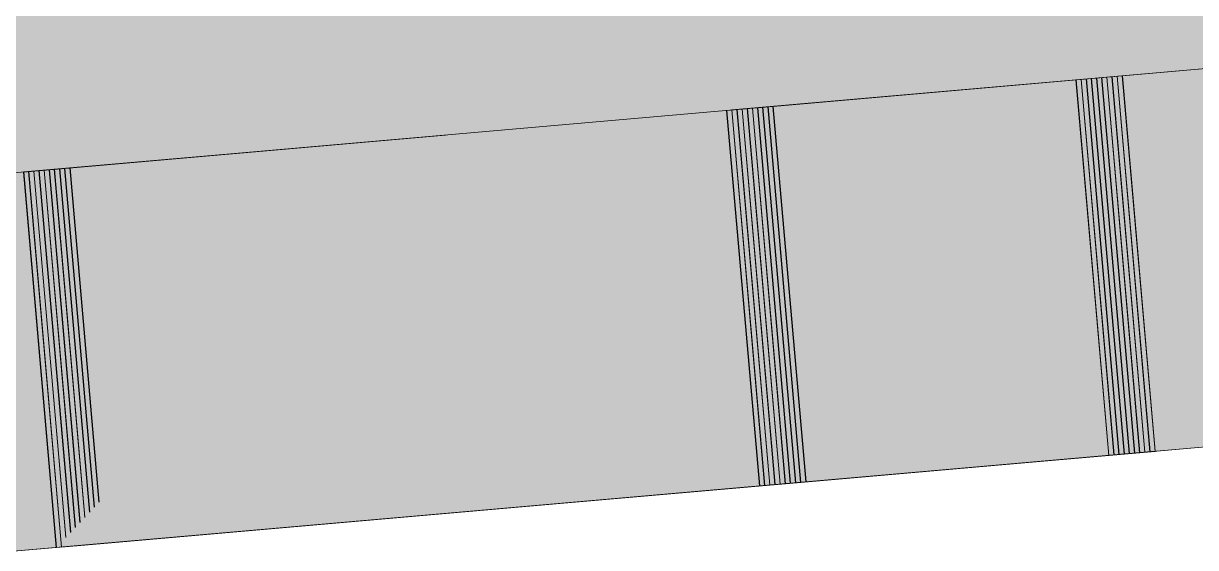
# Model space of a CAD drawing. Header units: millimetres. Extents: x 632 to 546626, y -3890 to 22200.
# Drawn here: x 370645.63 to 370654.96, y 16853.77 to 16857.94 of the extents above; entities that cross this region are included whole.
import ezdxf

# ---------------------------------------------------------------- set-up
doc = ezdxf.new("R2010")
doc.units = ezdxf.units.MM
doc.layers.add('A-270-M_ROOF', color=132, linetype='Continuous', lineweight=13)
doc.layers.add('A-770-ME_FFE_SA', color=91, linetype='Continuous', lineweight=13)

# ---------------------------------------------------------------- blocks, each defined once
blk = doc.blocks.new('Static Line_Sayfa_Metal Deck_Pan Mount - Up to 15 _ pitch - Max 2 Users-1845874-S6_501-SECTION A6')
at = {"layer": 'A-770-ME_FFE_SA', "lineweight": 5, "transparency": 33554432}
for points in [[(4548506.7766, 16849.0731), (4548706.0155, 16866.5043), (4548701.7884, 16914.8187), (4548502.5495, 16897.3876), (4548504.4433, 16875.742)], [(4548506.8175, 16849.0767), (4548706.0565, 16866.5079), (4548701.8294, 16914.8223), (4548502.5905, 16897.3911), (4548504.4846, 16875.742)], [(4548506.4486, 16849.0444), (4548705.6876, 16866.4756), (4548701.4605, 16914.79), (4548502.2216, 16897.3589), (4548504.1129, 16875.742)], [(4548506.4896, 16849.048), (4548705.7286, 16866.4792), (4548701.5015, 16914.7936), (4548502.2626, 16897.3625), (4548504.1542, 16875.742)], [(4548506.5306, 16849.0516), (4548705.7696, 16866.4828), (4548701.5425, 16914.7972), (4548502.3036, 16897.366), (4548504.1955, 16875.742)], [(4548506.5716, 16849.0552), (4548705.8106, 16866.4863), (4548701.5835, 16914.8008), (4548502.3446, 16897.3696), (4548504.2368, 16875.742)], [(4548506.6126, 16849.0588), (4548705.8515, 16866.4899), (4548701.6245, 16914.8044), (4548502.3855, 16897.3732), (4548504.2781, 16875.742)], [(4548506.6536, 16849.0624), (4548705.8925, 16866.4935), (4548701.6655, 16914.808), (4548502.4265, 16897.3768), (4548504.3194, 16875.742)], [(4548506.6946, 16849.066), (4548705.9335, 16866.4971), (4548701.7065, 16914.8115), (4548502.4675, 16897.3804), (4548504.3607, 16875.742)], [(4548506.7356, 16849.0695), (4548705.9745, 16866.5007), (4548701.7475, 16914.8151), (4548502.5085, 16897.384), (4548504.402, 16875.742)], [(4548506.7738, 16845.3081), (4548706.0128, 16862.7392), (4548705.7513, 16865.7278), (4548506.6403, 16846.8341)], [(4548506.7755, 16845.3082), (4548706.0145, 16862.7394), (4548705.753, 16865.7279), (4548506.642, 16846.8341)], [(4548506.8148, 16845.3116), (4548706.0538, 16862.7428), (4548705.7923, 16865.7314), (4548506.6816, 16846.8341)], [(4548506.8165, 16845.3118), (4548706.0555, 16862.7429), (4548705.794, 16865.7315), (4548506.6833, 16846.8341)], [(4548506.8558, 16845.3152), (4548706.0947, 16862.7464), (4548705.8333, 16865.735), (4548506.7229, 16846.8341)], [(4548506.8575, 16845.3154), (4548706.0964, 16862.7465), (4548705.835, 16865.7351), (4548506.7246, 16846.8341)], [(4548506.8968, 16845.3188), (4548706.1357, 16862.75), (4548705.8743, 16865.7386), (4548506.7642, 16846.8341)], [(4548506.8985, 16845.319), (4548706.1374, 16862.7501), (4548705.876, 16865.7387), (4548506.7659, 16846.8341)], [(4548506.9378, 16845.3224), (4548706.1767, 16862.7536), (4548705.9153, 16865.7421), (4548506.8055, 16846.8341)], [(4548506.9395, 16845.3226), (4548706.1784, 16862.7537), (4548705.917, 16865.7423), (4548506.8072, 16846.8341)], [(4548506.9788, 16845.326), (4548706.2177, 16862.7571), (4548705.9562, 16865.7457), (4548506.8468, 16846.8341)], [(4548506.9805, 16845.3261), (4548706.2194, 16862.7573), (4548705.9579, 16865.7459), (4548506.8485, 16846.8341)], [(4548507.0198, 16845.3296), (4548706.2587, 16862.7607), (4548705.9972, 16865.7493), (4548506.8881, 16846.8341)], [(4548507.0215, 16845.3297), (4548706.2604, 16862.7609), (4548705.9989, 16865.7495), (4548506.8898, 16846.8341)], [(4548507.0608, 16845.3332), (4548706.2928, 16862.8435), (4548706.0382, 16865.7529), (4548506.9294, 16846.8341)], [(4548507.0625, 16845.3333), (4548706.2928, 16862.8631), (4548706.0399, 16865.753), (4548506.9311, 16846.8341)], [(4548507.1017, 16845.3367), (4548706.2928, 16863.3156), (4548706.0792, 16865.7565), (4548506.9707, 16846.8341)], [(4548507.1034, 16845.3369), (4548706.2928, 16863.3352), (4548706.0809, 16865.7566), (4548506.9725, 16846.8341)], [(4548507.1427, 16845.3403), (4548706.2928, 16863.7877), (4548706.1202, 16865.7601), (4548507.012, 16846.8341)], [(4548507.1444, 16845.3405), (4548706.2928, 16863.8073), (4548706.1219, 16865.7602), (4548507.0138, 16846.8341)]]:
    blk.add_hatch(color=256, dxfattribs=at).paths.add_polyline_path(points)
h = blk.add_hatch(color=256, dxfattribs=at)
h.paths.add_polyline_path([(4548603.4432, 16853.7655), (4548609.0433, 16854.2555), (4548608.0531, 16859.1879), (4548603.0074, 16858.7465)])
h.paths.add_polyline_path([(4548605.7224, 16859.9637), (4548608.0531, 16864.6405), (4548602.534, 16864.1577), (4548604.7156, 16861.2881)])
h = blk.add_hatch(color=256, dxfattribs=at)
h.paths.add_polyline_path([(4548603.4451, 16853.7657), (4548609.0451, 16854.2556), (4548608.0531, 16859.1879), (4548603.0093, 16858.7467)])
h.paths.add_polyline_path([(4548605.7243, 16859.9638), (4548608.0531, 16864.6405), (4548602.5359, 16864.1578), (4548604.7176, 16861.2881)])
h = blk.add_hatch(color=256, dxfattribs=at)
h.paths.add_polyline_path([(4548603.4842, 16853.7691), (4548609.0843, 16854.2591), (4548608.0531, 16859.1879), (4548603.0484, 16858.7501)])
h.paths.add_polyline_path([(4548605.7634, 16859.9673), (4548608.0531, 16864.6405), (4548602.575, 16864.1613), (4548604.7593, 16861.2881)])
h = blk.add_hatch(color=256, dxfattribs=at)
h.paths.add_polyline_path([(4548603.4861, 16853.7693), (4548609.0861, 16854.2592), (4548608.0531, 16859.1879), (4548603.0503, 16858.7503)])
h.paths.add_polyline_path([(4548605.7653, 16859.9674), (4548608.0531, 16864.6405), (4548602.5769, 16864.1614), (4548604.7613, 16861.2881)])
h = blk.add_hatch(color=256, dxfattribs=at)
h.paths.add_polyline_path([(4548603.5252, 16853.7727), (4548609.1253, 16854.2627), (4548608.0531, 16859.1879), (4548603.0894, 16858.7537)])
h.paths.add_polyline_path([(4548605.8044, 16859.9708), (4548608.0531, 16864.6405), (4548602.616, 16864.1648), (4548604.803, 16861.2881)])
h = blk.add_hatch(color=256, dxfattribs=at)
h.paths.add_polyline_path([(4548603.527, 16853.7729), (4548609.1271, 16854.2628), (4548608.0531, 16859.1879), (4548603.0913, 16858.7538)])
h.paths.add_polyline_path([(4548605.8063, 16859.971), (4548608.0531, 16864.6405), (4548602.6179, 16864.165), (4548604.805, 16861.2881)])
h = blk.add_hatch(color=256, dxfattribs=at)
h.paths.add_polyline_path([(4548603.5662, 16853.7763), (4548609.1663, 16854.2662), (4548608.0531, 16859.1879), (4548603.1304, 16858.7573)])
h.paths.add_polyline_path([(4548605.8454, 16859.9744), (4548608.0531, 16864.6405), (4548602.657, 16864.1684), (4548604.8468, 16861.2881)])
h = blk.add_hatch(color=256, dxfattribs=at)
h.paths.add_polyline_path([(4548603.568, 16853.7765), (4548609.1681, 16854.2664), (4548608.0531, 16859.1879), (4548603.1323, 16858.7574)])
h.paths.add_polyline_path([(4548605.8473, 16859.9746), (4548608.0531, 16864.6405), (4548602.6588, 16864.1686), (4548604.8487, 16861.2881)])
h = blk.add_hatch(color=256, dxfattribs=at)
h.paths.add_polyline_path([(4548603.6072, 16853.7799), (4548609.2073, 16854.2698), (4548608.0531, 16859.1879), (4548603.1714, 16858.7609)])
h.paths.add_polyline_path([(4548605.8864, 16859.978), (4548608.0531, 16864.6405), (4548602.698, 16864.172), (4548604.8905, 16861.2881)])
h = blk.add_hatch(color=256, dxfattribs=at)
h.paths.add_polyline_path([(4548603.609, 16853.78), (4548609.2091, 16854.27), (4548608.0531, 16859.1879), (4548603.1732, 16858.761)])
h.paths.add_polyline_path([(4548605.8882, 16859.9782), (4548608.0531, 16864.6405), (4548602.6998, 16864.1722), (4548604.8924, 16861.2881)])
h = blk.add_hatch(color=256, dxfattribs=at)
h.paths.add_polyline_path([(4548603.6482, 16853.7835), (4548609.2483, 16854.2734), (4548608.0531, 16859.1879), (4548603.2124, 16858.7644)])
h.paths.add_polyline_path([(4548605.9274, 16859.9816), (4548608.0531, 16864.6405), (4548602.739, 16864.1756), (4548604.9342, 16861.2881)])
h = blk.add_hatch(color=256, dxfattribs=at)
h.paths.add_polyline_path([(4548603.65, 16853.7836), (4548609.2501, 16854.2736), (4548608.0531, 16859.1879), (4548603.2142, 16858.7646)])
h.paths.add_polyline_path([(4548605.9292, 16859.9818), (4548608.0531, 16864.6405), (4548602.7408, 16864.1758), (4548604.9361, 16861.2881)])
h = blk.add_hatch(color=256, dxfattribs=at)
h.paths.add_polyline_path([(4548603.6892, 16853.7871), (4548609.2892, 16854.277), (4548608.0531, 16859.1879), (4548603.2534, 16858.768)])
h.paths.add_polyline_path([(4548605.9684, 16859.9852), (4548608.0531, 16864.6405), (4548602.78, 16864.1792), (4548604.9779, 16861.2881)])
h = blk.add_hatch(color=256, dxfattribs=at)
h.paths.add_polyline_path([(4548603.691, 16853.7872), (4548609.2911, 16854.2772), (4548608.0531, 16859.1879), (4548603.2552, 16858.7682)])
h.paths.add_polyline_path([(4548605.9702, 16859.9853), (4548608.0531, 16864.6405), (4548602.7818, 16864.1793), (4548604.9799, 16861.2881)])
h = blk.add_hatch(color=256, dxfattribs=at)
h.paths.add_polyline_path([(4548603.7301, 16853.7906), (4548609.3302, 16854.2806), (4548608.0531, 16859.1879), (4548603.2944, 16858.7716)])
h.paths.add_polyline_path([(4548606.0094, 16859.9888), (4548608.0531, 16864.6405), (4548602.821, 16864.1828), (4548605.0216, 16861.2881)])
h = blk.add_hatch(color=256, dxfattribs=at)
h.paths.add_polyline_path([(4548603.732, 16853.7908), (4548609.3321, 16854.2807), (4548608.0531, 16859.1879), (4548603.2962, 16858.7718)])
h.paths.add_polyline_path([(4548606.0112, 16859.9889), (4548608.0531, 16864.6405), (4548602.8228, 16864.1829), (4548605.0236, 16861.2881)])
h = blk.add_hatch(color=256, dxfattribs=at)
h.paths.add_polyline_path([(4548603.7711, 16853.7942), (4548609.3712, 16854.2842), (4548608.0531, 16859.1879), (4548603.3354, 16858.7752)])
h.paths.add_polyline_path([(4548606.0504, 16859.9924), (4548608.0531, 16864.6405), (4548602.8619, 16864.1864), (4548605.0653, 16861.2881)])
h = blk.add_hatch(color=256, dxfattribs=at)
h.paths.add_polyline_path([(4548603.773, 16853.7944), (4548609.3731, 16854.2843), (4548608.0531, 16859.1879), (4548603.3372, 16858.7754)])
h.paths.add_polyline_path([(4548606.0522, 16859.9925), (4548608.0531, 16864.6405), (4548602.8638, 16864.1865), (4548605.0673, 16861.2881)])
h = blk.add_hatch(color=256, dxfattribs=at)
h.paths.add_polyline_path([(4548603.8121, 16853.7978), (4548609.4122, 16854.2878), (4548608.0531, 16859.1879), (4548603.3763, 16858.7788)])
h.paths.add_polyline_path([(4548606.0913, 16859.9959), (4548608.0531, 16864.6405), (4548602.9029, 16864.1899), (4548605.109, 16861.2881)])
h = blk.add_hatch(color=256, dxfattribs=at)
h.paths.add_polyline_path([(4548603.814, 16853.798), (4548609.414, 16854.2879), (4548608.0531, 16859.1879), (4548603.3782, 16858.7789)])
h.paths.add_polyline_path([(4548606.0932, 16859.9961), (4548608.0531, 16864.6405), (4548602.9048, 16864.1901), (4548605.111, 16861.2881)])
at = {"layer": 'A-770-ME_FFE_SA', "lineweight": 5}
for p, q in [((4548705.7513, 16865.7278), (4548530.3821, 16850.385)), ((4548695.7894, 16864.8562), (4548530.3821, 16850.385)), ((4548608.7818, 16857.2441), (4548695.7894, 16864.8562)), ((4548608.7818, 16857.2441), (4548695.7894, 16864.8562)), ((4548608.7818, 16857.2441), (4548695.7894, 16864.8562)), ((4548695.7894, 16864.8562), (4548608.7837, 16857.2442)), ((4548695.7894, 16864.8562), (4548608.7837, 16857.2442)), ((4548695.7894, 16864.8562), (4548608.7837, 16857.2442)), ((4548695.7894, 16864.8562), (4548608.7837, 16857.2442)), ((4548608.8228, 16857.2477), (4548695.7894, 16864.8562)), ((4548608.8228, 16857.2477), (4548695.7894, 16864.8562)), ((4548608.8228, 16857.2477), (4548695.7894, 16864.8562)), ((4548695.7894, 16864.8562), (4548608.8247, 16857.2478)), ((4548695.7894, 16864.8562), (4548608.8247, 16857.2478)), ((4548695.7894, 16864.8562), (4548608.8247, 16857.2478)), ((4548695.7894, 16864.8562), (4548608.8247, 16857.2478)), ((4548608.8638, 16857.2512), (4548695.7894, 16864.8562)), ((4548608.8638, 16857.2512), (4548695.7894, 16864.8562)), ((4548608.8638, 16857.2512), (4548695.7894, 16864.8562)), ((4548695.7894, 16864.8562), (4548608.8657, 16857.2514)), ((4548695.7894, 16864.8562), (4548608.8657, 16857.2514)), ((4548695.7894, 16864.8562), (4548608.8657, 16857.2514)), ((4548695.7894, 16864.8562), (4548608.8657, 16857.2514)), ((4548608.9048, 16857.2548), (4548695.7894, 16864.8562)), ((4548608.9048, 16857.2548), (4548695.7894, 16864.8562)), ((4548608.9048, 16857.2548), (4548695.7894, 16864.8562)), ((4548695.7894, 16864.8562), (4548608.9066, 16857.255)), ((4548695.7894, 16864.8562), (4548608.9066, 16857.255)), ((4548695.7894, 16864.8562), (4548608.9066, 16857.255)), ((4548695.7894, 16864.8562), (4548608.9066, 16857.255)), ((4548608.9458, 16857.2584), (4548695.7894, 16864.8562)), ((4548608.9458, 16857.2584), (4548695.7894, 16864.8562)), ((4548608.9458, 16857.2584), (4548695.7894, 16864.8562)), ((4548695.7894, 16864.8562), (4548608.9476, 16857.2586)), ((4548695.7894, 16864.8562), (4548608.9476, 16857.2586)), ((4548695.7894, 16864.8562), (4548608.9476, 16857.2586)), ((4548695.7894, 16864.8562), (4548608.9476, 16857.2586)), ((4548608.9868, 16857.262), (4548695.7894, 16864.8562)), ((4548608.9868, 16857.262), (4548695.7894, 16864.8562)), ((4548608.9868, 16857.262), (4548695.7894, 16864.8562)), ((4548695.7894, 16864.8562), (4548608.9886, 16857.2622)), ((4548695.7894, 16864.8562), (4548608.9886, 16857.2622)), ((4548695.7894, 16864.8562), (4548608.9886, 16857.2622)), ((4548695.7894, 16864.8562), (4548608.9886, 16857.2622)), ((4548609.0278, 16857.2656), (4548695.7894, 16864.8562)), ((4548609.0278, 16857.2656), (4548695.7894, 16864.8562)), ((4548609.0278, 16857.2656), (4548695.7894, 16864.8562)), ((4548695.7894, 16864.8562), (4548609.0296, 16857.2657)), ((4548695.7894, 16864.8562), (4548609.0296, 16857.2657)), ((4548695.7894, 16864.8562), (4548609.0296, 16857.2657)), ((4548695.7894, 16864.8562), (4548609.0296, 16857.2657)), ((4548609.0688, 16857.2692), (4548695.7894, 16864.8562)), ((4548609.0688, 16857.2692), (4548695.7894, 16864.8562)), ((4548609.0688, 16857.2692), (4548695.7894, 16864.8562)), ((4548695.7894, 16864.8562), (4548609.0706, 16857.2693)), ((4548695.7894, 16864.8562), (4548609.0706, 16857.2693)), ((4548695.7894, 16864.8562), (4548609.0706, 16857.2693)), ((4548695.7894, 16864.8562), (4548609.0706, 16857.2693)), ((4548609.1098, 16857.2728), (4548695.7894, 16864.8562)), ((4548609.1098, 16857.2728), (4548695.7894, 16864.8562)), ((4548609.1098, 16857.2728), (4548695.7894, 16864.8562)), ((4548695.7894, 16864.8562), (4548609.1116, 16857.2729)), ((4548695.7894, 16864.8562), (4548609.1116, 16857.2729)), ((4548695.7894, 16864.8562), (4548609.1116, 16857.2729)), ((4548695.7894, 16864.8562), (4548609.1116, 16857.2729)), ((4548609.1507, 16857.2763), (4548695.7894, 16864.8562)), ((4548609.1507, 16857.2763), (4548695.7894, 16864.8562)), ((4548609.1507, 16857.2763), (4548695.7894, 16864.8562)), ((4548695.7894, 16864.8562), (4548609.1526, 16857.2765)), ((4548695.7894, 16864.8562), (4548609.1526, 16857.2765)), ((4548706.0128, 16862.7392), (4548530.6436, 16847.3964)), ((4548706.0128, 16862.7392), (4548609.0433, 16854.2555)), ((4548706.0128, 16862.7392), (4548609.0433, 16854.2555)), ((4548706.0128, 16862.7392), (4548609.0451, 16854.2556)), ((4548706.0128, 16862.7392), (4548609.0451, 16854.2556)), ((4548706.0128, 16862.7392), (4548609.0843, 16854.2591)), ((4548706.0128, 16862.7392), (4548609.0843, 16854.2591)), ((4548706.0128, 16862.7392), (4548609.0861, 16854.2592)), ((4548706.0128, 16862.7392), (4548609.0861, 16854.2592)), ((4548706.0128, 16862.7392), (4548609.1253, 16854.2627)), ((4548706.0128, 16862.7392), (4548609.1253, 16854.2627)), ((4548706.0128, 16862.7392), (4548609.1271, 16854.2628)), ((4548706.0128, 16862.7392), (4548609.1271, 16854.2628)), ((4548706.0128, 16862.7392), (4548609.1663, 16854.2662)), ((4548706.0128, 16862.7392), (4548609.1663, 16854.2662)), ((4548706.0128, 16862.7392), (4548609.1681, 16854.2664)), ((4548706.0128, 16862.7392), (4548609.1681, 16854.2664)), ((4548706.0128, 16862.7392), (4548609.2073, 16854.2698)), ((4548706.0128, 16862.7392), (4548609.2073, 16854.2698)), ((4548706.0128, 16862.7392), (4548609.2091, 16854.27)), ((4548706.0128, 16862.7392), (4548609.2091, 16854.27)), ((4548706.0128, 16862.7392), (4548609.2483, 16854.2734)), ((4548706.0128, 16862.7392), (4548609.2483, 16854.2734)), ((4548706.0128, 16862.7392), (4548609.2501, 16854.2736)), ((4548706.0128, 16862.7392), (4548609.2501, 16854.2736)), ((4548706.0128, 16862.7392), (4548609.2892, 16854.277)), ((4548706.0128, 16862.7392), (4548609.2892, 16854.277)), ((4548706.0128, 16862.7392), (4548609.2911, 16854.2772)), ((4548706.0128, 16862.7392), (4548609.2911, 16854.2772)), ((4548706.0128, 16862.7392), (4548609.3302, 16854.2806)), ((4548706.0128, 16862.7392), (4548609.3302, 16854.2806)), ((4548706.0128, 16862.7392), (4548609.3321, 16854.2807)), ((4548706.0128, 16862.7392), (4548609.3321, 16854.2807)), ((4548706.0128, 16862.7392), (4548609.3712, 16854.2842)), ((4548706.0128, 16862.7392), (4548609.3712, 16854.2842)), ((4548706.0128, 16862.7392), (4548609.3731, 16854.2843)), ((4548706.0128, 16862.7392), (4548609.3731, 16854.2843)), ((4548706.0128, 16862.7392), (4548609.4122, 16854.2878)), ((4548706.0128, 16862.7392), (4548609.4122, 16854.2878)), ((4548706.0128, 16862.7392), (4548609.414, 16854.2879)), ((4548611.9888, 16854.5132), (4548611.7273, 16857.5018)), ((4548611.9906, 16854.5133), (4548611.7291, 16857.5019)), ((4548612.0298, 16854.5168), (4548611.7683, 16857.5053)), ((4548612.0316, 16854.5169), (4548611.7701, 16857.5055)), ((4548612.0707, 16854.5203), (4548611.8093, 16857.5089)), ((4548612.0726, 16854.5205), (4548611.8111, 16857.5091)), ((4548612.1117, 16854.5239), (4548611.8503, 16857.5125)), ((4548612.1136, 16854.5241), (4548611.8521, 16857.5127)), ((4548612.1527, 16854.5275), (4548611.8913, 16857.5161)), ((4548612.1546, 16854.5277), (4548611.8931, 16857.5163)), ((4548612.1937, 16854.5311), (4548611.9322, 16857.5197)), ((4548612.1955, 16854.5313), (4548611.9341, 16857.5198)), ((4548611.8248, 16854.4988), (4548611.5633, 16857.4874)), ((4548611.8266, 16854.499), (4548611.5652, 16857.4876)), ((4548611.8658, 16854.5024), (4548611.6043, 16857.491)), ((4548611.8676, 16854.5026), (4548611.6062, 16857.4912)), ((4548611.9068, 16854.506), (4548611.6453, 16857.4946)), ((4548611.9086, 16854.5062), (4548611.6472, 16857.4947)), ((4548611.9478, 16854.5096), (4548611.6863, 16857.4982)), ((4548611.9496, 16854.5097), (4548611.6881, 16857.4983)), ((4548608.7818, 16857.2441), (4548609.0433, 16854.2555)), ((4548608.7819, 16857.2441), (4548609.0434, 16854.2555)), ((4548608.7837, 16857.2442), (4548609.0451, 16854.2556)), ((4548608.7837, 16857.2442), (4548609.0452, 16854.2556)), ((4548608.8228, 16857.2477), (4548609.0843, 16854.2591)), ((4548608.8229, 16857.2477), (4548609.0844, 16854.2591)), ((4548608.8247, 16857.2478), (4548609.0861, 16854.2592)), ((4548608.8247, 16857.2478), (4548609.0862, 16854.2592)), ((4548608.8638, 16857.2512), (4548609.1253, 16854.2627)), ((4548608.8639, 16857.2512), (4548609.1254, 16854.2627)), ((4548608.8657, 16857.2514), (4548609.1271, 16854.2628)), ((4548608.8657, 16857.2514), (4548609.1272, 16854.2628)), ((4548608.9048, 16857.2548), (4548609.1663, 16854.2662)), ((4548608.9049, 16857.2548), (4548609.1663, 16854.2662)), ((4548608.9066, 16857.255), (4548609.1681, 16854.2664)), ((4548608.9067, 16857.255), (4548609.1682, 16854.2664)), ((4548608.9458, 16857.2584), (4548609.2073, 16854.2698)), ((4548608.9459, 16857.2584), (4548609.2073, 16854.2698)), ((4548608.9476, 16857.2586), (4548609.2091, 16854.27)), ((4548608.9477, 16857.2586), (4548609.2092, 16854.27)), ((4548608.9868, 16857.262), (4548609.2483, 16854.2734)), ((4548608.9869, 16857.262), (4548609.2483, 16854.2734)), ((4548608.9886, 16857.2622), (4548609.2501, 16854.2736)), ((4548608.9887, 16857.2622), (4548609.2502, 16854.2736)), ((4548609.0278, 16857.2656), (4548609.2892, 16854.277)), ((4548609.0278, 16857.2656), (4548609.2893, 16854.277)), ((4548609.0296, 16857.2657), (4548609.2911, 16854.2772)), ((4548609.0297, 16857.2657), (4548609.2912, 16854.2772)), ((4548609.0688, 16857.2692), (4548609.3302, 16854.2806)), ((4548609.0688, 16857.2692), (4548609.3303, 16854.2806)), ((4548609.0706, 16857.2693), (4548609.3321, 16854.2807)), ((4548609.0707, 16857.2693), (4548609.3321, 16854.2807)), ((4548609.1098, 16857.2728), (4548609.3712, 16854.2842)), ((4548609.1098, 16857.2728), (4548609.3713, 16854.2842)), ((4548609.1116, 16857.2729), (4548609.3731, 16854.2843)), ((4548609.1117, 16857.2729), (4548609.3731, 16854.2843)), ((4548609.1507, 16857.2763), (4548609.4122, 16854.2878)), ((4548609.1508, 16857.2763), (4548609.4123, 16854.2878)), ((4548609.1526, 16857.2765), (4548609.414, 16854.2879)), ((4548609.1526, 16857.2765), (4548609.4141, 16854.2879)), ((4548603.1818, 16856.7541), (4548606.5418, 16857.0481)), ((4548603.1818, 16856.7541), (4548606.5418, 16857.0481)), ((4548603.1818, 16856.7541), (4548606.5418, 16857.0481)), ((4548606.5418, 16857.0481), (4548603.1836, 16856.7543)), ((4548606.5418, 16857.0481), (4548603.1836, 16856.7543)), ((4548606.5418, 16857.0481), (4548603.1836, 16856.7543)), ((4548606.5418, 16857.0481), (4548603.1836, 16856.7543)), ((4548603.2227, 16856.7577), (4548606.5418, 16857.0481)), ((4548603.2227, 16856.7577), (4548606.5418, 16857.0481)), ((4548603.2227, 16856.7577), (4548606.5418, 16857.0481)), ((4548606.5418, 16857.0481), (4548603.2246, 16856.7579)), ((4548606.5418, 16857.0481), (4548603.2246, 16856.7579)), ((4548606.5418, 16857.0481), (4548603.2246, 16856.7579)), ((4548606.5418, 16857.0481), (4548603.2246, 16856.7579)), ((4548603.2637, 16856.7613), (4548606.5418, 16857.0481)), ((4548603.2637, 16856.7613), (4548606.5418, 16857.0481)), ((4548603.2637, 16856.7613), (4548606.5418, 16857.0481)), ((4548606.5418, 16857.0481), (4548603.2656, 16856.7615)), ((4548606.5418, 16857.0481), (4548603.2656, 16856.7615)), ((4548606.5418, 16857.0481), (4548603.2656, 16856.7615)), ((4548606.5418, 16857.0481), (4548603.2656, 16856.7615)), ((4548603.3047, 16856.7649), (4548606.5418, 16857.0481)), ((4548603.3047, 16856.7649), (4548606.5418, 16857.0481)), ((4548603.3047, 16856.7649), (4548606.5418, 16857.0481)), ((4548606.5418, 16857.0481), (4548603.3066, 16856.765)), ((4548606.5418, 16857.0481), (4548603.3066, 16856.765)), ((4548606.5418, 16857.0481), (4548603.3066, 16856.765)), ((4548606.5418, 16857.0481), (4548603.3066, 16856.765)), ((4548603.3457, 16856.7685), (4548606.5418, 16857.0481)), ((4548603.3457, 16856.7685), (4548606.5418, 16857.0481)), ((4548603.3457, 16856.7685), (4548606.5418, 16857.0481)), ((4548606.5418, 16857.0481), (4548603.3476, 16856.7686)), ((4548606.5418, 16857.0481), (4548603.3476, 16856.7686)), ((4548606.5418, 16857.0481), (4548603.3476, 16856.7686)), ((4548606.5418, 16857.0481), (4548603.3476, 16856.7686)), ((4548603.3867, 16856.7721), (4548606.5418, 16857.0481)), ((4548603.3867, 16856.7721), (4548606.5418, 16857.0481)), ((4548603.3867, 16856.7721), (4548606.5418, 16857.0481)), ((4548606.5418, 16857.0481), (4548603.3885, 16856.7722)), ((4548606.5418, 16857.0481), (4548603.3885, 16856.7722)), ((4548606.5418, 16857.0481), (4548603.3885, 16856.7722)), ((4548606.5418, 16857.0481), (4548603.3885, 16856.7722)), ((4548603.4277, 16856.7756), (4548606.5418, 16857.0481)), ((4548603.4277, 16856.7756), (4548606.5418, 16857.0481)), ((4548603.4277, 16856.7756), (4548606.5418, 16857.0481)), ((4548606.5418, 16857.0481), (4548603.4295, 16856.7758)), ((4548606.5418, 16857.0481), (4548603.4295, 16856.7758)), ((4548606.5418, 16857.0481), (4548603.4295, 16856.7758)), ((4548606.5418, 16857.0481), (4548603.4295, 16856.7758)), ((4548603.4687, 16856.7792), (4548606.5418, 16857.0481)), ((4548603.4687, 16856.7792), (4548606.5418, 16857.0481)), ((4548603.4687, 16856.7792), (4548606.5418, 16857.0481)), ((4548606.5418, 16857.0481), (4548603.4705, 16856.7794)), ((4548606.5418, 16857.0481), (4548603.4705, 16856.7794)), ((4548606.5418, 16857.0481), (4548603.4705, 16856.7794)), ((4548606.5418, 16857.0481), (4548603.4705, 16856.7794)), ((4548603.5097, 16856.7828), (4548606.5418, 16857.0481)), ((4548603.5097, 16856.7828), (4548606.5418, 16857.0481)), ((4548603.5097, 16856.7828), (4548606.5418, 16857.0481)), ((4548606.5418, 16857.0481), (4548603.5115, 16856.783)), ((4548606.5418, 16857.0481), (4548603.5115, 16856.783)), ((4548606.5418, 16857.0481), (4548603.5115, 16856.783)), ((4548606.5418, 16857.0481), (4548603.5115, 16856.783)), ((4548603.5507, 16856.7864), (4548606.5418, 16857.0481)), ((4548603.5507, 16856.7864), (4548606.5418, 16857.0481)), ((4548603.5507, 16856.7864), (4548606.5418, 16857.0481)), ((4548606.5418, 16857.0481), (4548603.5525, 16856.7866)), ((4548606.5418, 16857.0481), (4548603.5525, 16856.7866)), ((4548603.1818, 16856.7541), (4548603.4432, 16853.7655)), ((4548603.1818, 16856.7541), (4548603.4433, 16853.7655)), ((4548603.1836, 16856.7543), (4548603.4451, 16853.7657)), ((4548603.1837, 16856.7543), (4548603.4451, 16853.7657)), ((4548603.2227, 16856.7577), (4548603.4842, 16853.7691)), ((4548603.2228, 16856.7577), (4548603.4843, 16853.7691)), ((4548603.2246, 16856.7579), (4548603.4861, 16853.7693)), ((4548603.2247, 16856.7579), (4548603.4861, 16853.7693)), ((4548603.2637, 16856.7613), (4548603.5188, 16853.8456)), ((4548603.2638, 16856.7613), (4548603.5189, 16853.8457)), ((4548603.2656, 16856.7615), (4548603.5205, 16853.8474)), ((4548603.2656, 16856.7615), (4548603.5206, 16853.8475)), ((4548603.3047, 16856.7649), (4548603.5566, 16853.8857)), ((4548603.3048, 16856.7649), (4548603.5567, 16853.8857)), ((4548603.3066, 16856.765), (4548603.5583, 16853.8875)), ((4548603.3066, 16856.765), (4548603.5584, 16853.8875)), ((4548603.3457, 16856.7685), (4548603.5944, 16853.9257)), ((4548603.3458, 16856.7685), (4548603.5945, 16853.9258)), ((4548603.3476, 16856.7686), (4548603.5961, 16853.9275)), ((4548603.3476, 16856.7686), (4548603.5962, 16853.9276)), ((4548603.3867, 16856.7721), (4548603.6322, 16853.9658)), ((4548603.3868, 16856.7721), (4548603.6323, 16853.9658)), ((4548603.3885, 16856.7722), (4548603.6339, 16853.9676)), ((4548603.3886, 16856.7722), (4548603.634, 16853.9676)), ((4548603.4277, 16856.7756), (4548603.67, 16854.0058)), ((4548603.4278, 16856.7756), (4548603.6701, 16854.0059)), ((4548603.4295, 16856.7758), (4548603.6717, 16854.0076)), ((4548603.4296, 16856.7758), (4548603.6718, 16854.0077)), ((4548603.4687, 16856.7792), (4548603.7078, 16854.0458)), ((4548603.4687, 16856.7792), (4548603.7079, 16854.0459)), ((4548603.4705, 16856.7794), (4548603.7095, 16854.0476)), ((4548603.4706, 16856.7794), (4548603.7096, 16854.0477)), ((4548603.5097, 16856.7828), (4548603.7456, 16854.0859)), ((4548603.5097, 16856.7828), (4548603.7457, 16854.086)), ((4548603.5115, 16856.783), (4548603.7473, 16854.0877)), ((4548603.5116, 16856.783), (4548603.7474, 16854.0877)), ((4548603.5507, 16856.7864), (4548603.7834, 16854.1259)), ((4548603.5507, 16856.7864), (4548603.7835, 16854.126)), ((4548603.5525, 16856.7866), (4548603.7851, 16854.1277)), ((4548603.5526, 16856.7866), (4548603.7852, 16854.1278)), ((4548612.0298, 16854.5168), (4548609.2483, 16854.2734)), ((4548609.2483, 16854.2734), (4548612.0298, 16854.5168)), ((4548612.0316, 16854.5169), (4548609.2501, 16854.2736)), ((4548609.2502, 16854.2736), (4548612.0316, 16854.5169)), ((4548612.0707, 16854.5203), (4548609.2892, 16854.277)), ((4548609.2893, 16854.277), (4548612.0707, 16854.5203)), ((4548612.0726, 16854.5205), (4548609.2911, 16854.2772)), ((4548609.2912, 16854.2772), (4548612.0726, 16854.5205)), ((4548612.1117, 16854.5239), (4548609.3302, 16854.2806)), ((4548609.3303, 16854.2806), (4548612.1117, 16854.5239)), ((4548612.1136, 16854.5241), (4548609.3321, 16854.2807)), ((4548609.3321, 16854.2807), (4548612.1136, 16854.5241)), ((4548612.1527, 16854.5275), (4548609.3712, 16854.2842)), ((4548609.3713, 16854.2842), (4548612.1527, 16854.5275)), ((4548612.1546, 16854.5277), (4548609.3731, 16854.2843)), ((4548609.3731, 16854.2843), (4548612.1546, 16854.5277)), ((4548612.1937, 16854.5311), (4548609.4122, 16854.2878)), ((4548609.4123, 16854.2878), (4548612.1937, 16854.5311)), ((4548612.1955, 16854.5313), (4548609.414, 16854.2879)), ((4548609.4141, 16854.2879), (4548612.1955, 16854.5313)), ((4548611.8248, 16854.4988), (4548609.0433, 16854.2555)), ((4548609.0434, 16854.2555), (4548611.8248, 16854.4988)), ((4548611.8266, 16854.499), (4548609.0451, 16854.2556)), ((4548609.0452, 16854.2556), (4548611.8266, 16854.499)), ((4548611.8658, 16854.5024), (4548609.0843, 16854.2591)), ((4548609.0844, 16854.2591), (4548611.8658, 16854.5024)), ((4548611.8676, 16854.5026), (4548609.0861, 16854.2592)), ((4548609.0862, 16854.2592), (4548611.8676, 16854.5026)), ((4548611.9068, 16854.506), (4548609.1253, 16854.2627)), ((4548609.1254, 16854.2627), (4548611.9068, 16854.506)), ((4548611.9086, 16854.5062), (4548609.1271, 16854.2628)), ((4548609.1272, 16854.2628), (4548611.9086, 16854.5062)), ((4548611.9478, 16854.5096), (4548609.1663, 16854.2662)), ((4548609.1663, 16854.2662), (4548611.9478, 16854.5096)), ((4548611.9496, 16854.5097), (4548609.1681, 16854.2664)), ((4548609.1682, 16854.2664), (4548611.9496, 16854.5097)), ((4548611.9888, 16854.5132), (4548609.2073, 16854.2698)), ((4548609.2073, 16854.2698), (4548611.9888, 16854.5132)), ((4548611.9906, 16854.5133), (4548609.2091, 16854.27)), ((4548609.2092, 16854.27), (4548611.9906, 16854.5133)), ((4548609.0433, 16854.2555), (4548603.4432, 16853.7655)), ((4548603.4433, 16853.7655), (4548609.0434, 16854.2555)), ((4548609.0451, 16854.2556), (4548603.4451, 16853.7657)), ((4548603.4451, 16853.7657), (4548609.0452, 16854.2556)), ((4548609.0843, 16854.2591), (4548603.4842, 16853.7691)), ((4548603.4843, 16853.7691), (4548609.0844, 16854.2591)), ((4548609.0861, 16854.2592), (4548603.4861, 16853.7693)), ((4548603.4861, 16853.7693), (4548609.0862, 16854.2592)), ((4548609.1253, 16854.2627), (4548603.5252, 16853.7727)), ((4548603.5253, 16853.7727), (4548609.1254, 16854.2627)), ((4548609.1271, 16854.2628), (4548603.527, 16853.7729)), ((4548603.5271, 16853.7729), (4548609.1272, 16854.2628)), ((4548609.1663, 16854.2662), (4548603.5662, 16853.7763)), ((4548603.5663, 16853.7763), (4548609.1663, 16854.2662)), ((4548609.1681, 16854.2664), (4548603.568, 16853.7765)), ((4548603.5681, 16853.7765), (4548609.1682, 16854.2664)), ((4548609.2073, 16854.2698), (4548603.6072, 16853.7799)), ((4548603.6073, 16853.7799), (4548609.2073, 16854.2698)), ((4548609.2091, 16854.27), (4548603.609, 16853.78)), ((4548603.6091, 16853.78), (4548609.2092, 16854.27)), ((4548609.2483, 16854.2734), (4548603.6482, 16853.7835)), ((4548603.6482, 16853.7835), (4548609.2483, 16854.2734)), ((4548609.2501, 16854.2736), (4548603.65, 16853.7836)), ((4548603.6501, 16853.7836), (4548609.2502, 16854.2736)), ((4548609.2892, 16854.277), (4548603.6892, 16853.7871)), ((4548603.6892, 16853.7871), (4548609.2893, 16854.277)), ((4548609.2911, 16854.2772), (4548603.691, 16853.7872)), ((4548603.6911, 16853.7872), (4548609.2912, 16854.2772)), ((4548609.3302, 16854.2806), (4548603.7301, 16853.7906)), ((4548603.7302, 16853.7906), (4548609.3303, 16854.2806)), ((4548609.3321, 16854.2807), (4548603.732, 16853.7908)), ((4548603.7321, 16853.7908), (4548609.3321, 16854.2807)), ((4548609.3712, 16854.2842), (4548603.7711, 16853.7942)), ((4548603.7712, 16853.7942), (4548609.3713, 16854.2842)), ((4548609.3731, 16854.2843), (4548603.773, 16853.7944)), ((4548603.773, 16853.7944), (4548609.3731, 16854.2843)), ((4548609.4122, 16854.2878), (4548603.8121, 16853.7978)), ((4548603.8122, 16853.7978), (4548609.4123, 16854.2878)), ((4548609.414, 16854.2879), (4548603.814, 16853.798)), ((4548603.814, 16853.798), (4548609.4141, 16854.2879)), ((4548608.0531, 16854.1689), (4548603.4432, 16853.7655)), ((4548608.0531, 16854.1689), (4548603.4432, 16853.7655)), ((4548608.0531, 16854.1689), (4548603.4451, 16853.7657)), ((4548608.0531, 16854.1689), (4548603.4451, 16853.7657)), ((4548608.0531, 16854.1689), (4548603.4842, 16853.7691)), ((4548608.0531, 16854.1689), (4548603.4842, 16853.7691)), ((4548608.0531, 16854.1689), (4548603.4861, 16853.7693)), ((4548608.0531, 16854.1689), (4548603.4861, 16853.7693)), ((4548608.0531, 16854.1689), (4548603.5252, 16853.7727)), ((4548608.0531, 16854.1689), (4548603.5252, 16853.7727)), ((4548608.0531, 16854.1689), (4548603.527, 16853.7729)), ((4548608.0531, 16854.1689), (4548603.527, 16853.7729)), ((4548608.0531, 16854.1689), (4548603.5662, 16853.7763)), ((4548608.0531, 16854.1689), (4548603.5662, 16853.7763)), ((4548608.0531, 16854.1689), (4548603.568, 16853.7765)), ((4548608.0531, 16854.1689), (4548603.568, 16853.7765)), ((4548608.0531, 16854.1689), (4548603.6072, 16853.7799)), ((4548608.0531, 16854.1689), (4548603.6072, 16853.7799)), ((4548608.0531, 16854.1689), (4548603.609, 16853.78)), ((4548608.0531, 16854.1689), (4548603.609, 16853.78)), ((4548608.0531, 16854.1689), (4548603.6482, 16853.7835)), ((4548608.0531, 16854.1689), (4548603.6482, 16853.7835)), ((4548608.0531, 16854.1689), (4548603.65, 16853.7836)), ((4548608.0531, 16854.1689), (4548603.65, 16853.7836)), ((4548608.0531, 16854.1689), (4548603.6892, 16853.7871)), ((4548608.0531, 16854.1689), (4548603.6892, 16853.7871)), ((4548608.0531, 16854.1689), (4548603.691, 16853.7872)), ((4548608.0531, 16854.1689), (4548603.691, 16853.7872)), ((4548608.0531, 16854.1689), (4548603.7301, 16853.7906)), ((4548608.0531, 16854.1689), (4548603.7301, 16853.7906)), ((4548608.0531, 16854.1689), (4548603.732, 16853.7908)), ((4548608.0531, 16854.1689), (4548603.732, 16853.7908)), ((4548608.0531, 16854.1689), (4548603.7711, 16853.7942)), ((4548608.0531, 16854.1689), (4548603.7711, 16853.7942)), ((4548608.0531, 16854.1689), (4548603.773, 16853.7944)), ((4548608.0531, 16854.1689), (4548603.773, 16853.7944)), ((4548608.0531, 16854.1689), (4548603.8121, 16853.7978)), ((4548608.0531, 16854.1689), (4548603.8121, 16853.7978)), ((4548608.0531, 16854.1689), (4548603.814, 16853.798)), ((4548603.4432, 16853.7655), (4548600.5485, 16853.5123))]:
    blk.add_line(p, q, dxfattribs=at)
blk = doc.blocks.new('25021-APA-ZZ-ZZ-M3-AR-000001_V3_rvt-6-S6_501-SECTION A6')
at = {"layer": 'A-270-M_ROOF', "transparency": 33554432}
blk.add_hatch(color=9, dxfattribs=at).paths.add_polyline_path([(4535648.8231, 15720.3831), (4558304.6143, 17702.508), (4578095.6143, 15971.0199), (4578095.6143, 16011.1727), (4558304.6143, 17742.6608), (4535648.8231, 15760.5359)])
at = {"layer": 'A-270-M_ROOF', "lineweight": 5}
h = blk.add_hatch(dxfattribs=at)
h.set_pattern_fill('FP_24', angle=-135, style=0, pattern_type=2)
h.set_pattern_definition([(40, (4563344.46, -4e-06), (-192.8363, 229.8133), []), (130, (4563344.46, -4e-06), (-229.8133, -192.8363), [])])
h.paths.add_polyline_path([(4535648.8231, 15599.9248), (4558304.6143, 17582.0496), (4578095.6143, 15850.5615), (4578095.6143, 15971.0199), (4558304.6143, 17702.508), (4535648.8231, 15720.3831)])
at = {"layer": 'A-270-M_ROOF', "color": 53, "lineweight": 5}
for p, q in [((4548706.0128, 16862.7392), (4548609.414, 16854.2879)), ((4548609.414, 16854.2879), (4548706.0128, 16862.7392)), ((4548608.0531, 16854.1689), (4548603.814, 16853.798)), ((4548603.814, 16853.798), (4548608.0531, 16854.1689))]:
    blk.add_line(p, q, dxfattribs=at)
at = {"layer": 'A-770-ME_FFE_SA', "color": 53, "lineweight": 5}
blk.add_blockref('Static Line_Sayfa_Metal Deck_Pan Mount - Up to 15 _ pitch - Max 2 Users-1845874-S6_501-SECTION A6', (0, 0), dxfattribs=at)

msp = doc.modelspace()

# ---------------------------------------------------------------- block references
at = {"color": 10, "lineweight": 5}
msp.add_blockref('25021-APA-ZZ-ZZ-M3-AR-000001_V3_rvt-6-S6_501-SECTION A6', (-4177957.5538, 0), dxfattribs=at)

doc.saveas('drawing.dxf')
